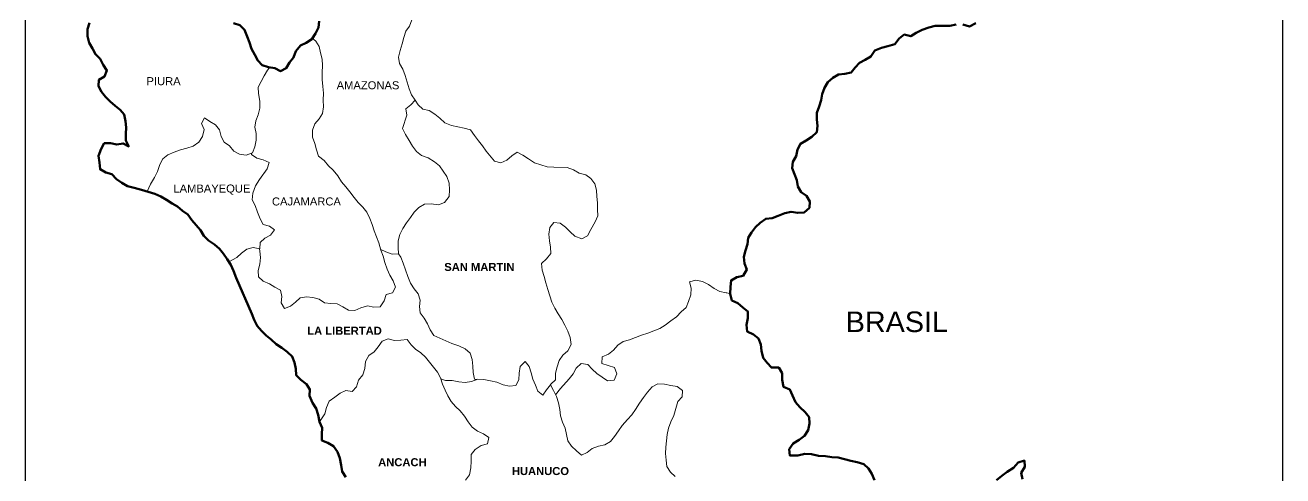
# Model space of a CAD drawing. Header units: millimetres. Extents: x 759886 to 760567, y 8424917 to 8425825.
# Drawn here: x 760424.33 to 760445.02, y 8425642.96 to 8425650.37 of the extents above; entities that cross this region are included whole.
import ezdxf

# ---------------------------------------------------------------- set-up
doc = ezdxf.new("R2010")
doc.units = ezdxf.units.MM
for name, color, linetype, lineweight in [('COORDENADAS', 251, 'Continuous', 13), ('Marco', 124, 'Continuous', 20), ('Red vías Vecinales', 106, 'Continuous', 40)]:
    doc.layers.add(name, color=color, linetype=linetype, lineweight=lineweight)
doc.layers.add('Texto vias Nacionales', color=160, linetype='Continuous')
doc.styles.get("Standard").update_dxf_attribs({"font": 'simplex.shx'})

msp = doc.modelspace()

# ---------------------------------------------------------------- linework, layer by layer
at = {"layer": 'COORDENADAS', "color": 7}
for p, q in [((760428.34269, 8425649.6592), (760428.359, 8425649.67757)), ((760430.79628, 8425649.05906), (760430.74748, 8425649.13597)), ((760435.86189, 8425645.96983), (760435.93295, 8425645.95651))]:
    msp.add_line(p, q, dxfattribs=at)
at = {"layer": 'COORDENADAS', "color": 7, "lineweight": 50}
for points in [[(760425.39199, 8425650.41004), (760425.35854, 8425650.30626), (760425.35786, 8425650.19134), (760425.38457, 8425650.08173), (760425.43874, 8425649.98838), (760425.48744, 8425649.89506), (760425.56359, 8425649.81799), (760425.61773, 8425649.71916), (760425.67737, 8425649.62578), (760425.63848, 8425649.5275), (760425.54513, 8425649.47333), (760425.53904, 8425649.36939), (760425.58774, 8425649.27607), (760425.65292, 8425649.19359), (760425.72907, 8425649.11653), (760425.81074, 8425649.0449), (760425.89243, 8425648.97874), (760425.96312, 8425648.90171), (760425.98435, 8425648.79213), (760425.99468, 8425648.68809), (760425.98859, 8425648.58415), (760425.98794, 8425648.4747), (760426.03661, 8425648.37591), (760425.94387, 8425648.42571), (760425.8398, 8425648.40991), (760425.73595, 8425648.43242), (760425.63195, 8425648.42757), (760425.58214, 8425648.33483), (760425.53768, 8425648.22017), (760425.55345, 8425648.11063), (760425.56374, 8425648.00112), (760425.65645, 8425647.94584), (760425.76026, 8425647.91786), (760425.83642, 8425647.84079), (760425.92362, 8425647.78008), (760426.01632, 8425647.7248), (760426.12561, 8425647.69679), (760426.2458, 8425647.66324), (760426.4643, 8425647.59627), (760426.56255, 8425647.55191), (760426.65525, 8425647.49663), (760426.74792, 8425647.43588), (760426.84066, 8425647.38608), (760426.92235, 8425647.31993), (760427.00955, 8425647.25921), (760427.07467, 8425647.16579), (760427.21597, 8425647.00078), (760427.27014, 8425646.90742), (760427.3463, 8425646.83035), (760427.44441, 8425646.7641), (760427.53155, 8425646.69244), (760427.59673, 8425646.60997), (760427.6564, 8425646.52205), (760427.71605, 8425646.42866), (760427.75924, 8425646.3299), (760427.80233, 8425646.21472), (760428.06149, 8425645.62215), (760428.09922, 8425645.52342), (760428.14788, 8425645.42463), (760428.21853, 8425645.34212), (760428.29469, 8425645.26505), (760428.37639, 8425645.1989), (760428.46352, 8425645.12724), (760428.55619, 8425645.06649), (760428.64336, 8425645.0003), (760428.72499, 8425644.9232), (760428.76271, 8425644.82447), (760428.78398, 8425644.72037), (760428.78884, 8425644.61636), (760428.86499, 8425644.5393), (760428.9576, 8425644.4676), (760429.01728, 8425644.37969), (760429.01119, 8425644.27575), (760429.05975, 8425644.16053), (760429.1194, 8425644.06715), (760429.15161, 8425643.96298), (760429.17282, 8425643.84793), (760429.21601, 8425643.74917), (760429.20992, 8425643.64523), (760429.21478, 8425643.54122), (760429.31305, 8425643.50233), (760429.40576, 8425643.44705), (760429.47087, 8425643.35363), (760429.50856, 8425643.24943), (760429.52977, 8425643.13438), (760429.54557, 8425643.03031), (760429.60521, 8425642.93692)], [(760427.76154, 8425650.40144), (760427.86531, 8425650.36798), (760427.9415, 8425650.29639), (760427.98463, 8425650.18668), (760428.02235, 8425650.08795), (760428.05457, 8425649.98378), (760428.10871, 8425649.88496), (760428.15741, 8425649.79164), (760428.23356, 8425649.71457), (760428.33734, 8425649.68112), (760428.44122, 8425649.66408), (760428.53396, 8425649.61428), (760428.62728, 8425649.66298), (760428.68255, 8425649.75568), (760428.74871, 8425649.83738), (760428.78216, 8425649.94115), (760428.85933, 8425650.03373), (760428.95265, 8425650.08243), (760429.04603, 8425650.14207), (760429.10678, 8425650.23474), (760429.15662, 8425650.33295), (760429.16818, 8425650.43686)], [(760439.97073, 8425650.40552), (760439.86643, 8425650.35142), (760439.75715, 8425650.37943)], [(760439.6477, 8425650.38008), (760439.5436, 8425650.35881), (760439.30282, 8425650.36024), (760439.19868, 8425650.33349), (760439.08901, 8425650.29584), (760438.99021, 8425650.24717), (760438.9023, 8425650.1875), (760438.79301, 8425650.21551), (760438.71054, 8425650.15033), (760438.63884, 8425650.05772), (760438.52373, 8425650.02557), (760438.41959, 8425649.99883), (760438.30989, 8425649.9557), (760438.24363, 8425649.85759), (760438.15025, 8425649.79794), (760438.05693, 8425649.74924), (760437.98533, 8425649.67305), (760437.91918, 8425649.59136), (760437.81507, 8425649.57009), (760437.71103, 8425649.55976), (760437.61768, 8425649.50559), (760437.53517, 8425649.43494), (760437.47989, 8425649.34223), (760437.44644, 8425649.23846), (760437.42941, 8425649.13458), (760437.39596, 8425649.0308), (760437.35703, 8425648.92705), (760437.35638, 8425648.81761), (760437.36671, 8425648.71357), (760437.35515, 8425648.60966), (760437.27261, 8425648.53353), (760437.17922, 8425648.47389), (760437.08587, 8425648.41972), (760437.03606, 8425648.32698), (760437.01352, 8425648.21767), (760436.96372, 8425648.12493), (760436.95216, 8425648.02102), (760437.0276, 8425647.82356), (760437.0434, 8425647.71949), (760437.09757, 8425647.62614), (760437.18477, 8425647.56542), (760437.23894, 8425647.47207), (760437.23285, 8425647.36813), (760437.15031, 8425647.292), (760437.0408, 8425647.28171), (760436.93145, 8425647.29877), (760436.82735, 8425647.2775), (760436.71764, 8425647.23437), (760436.61891, 8425647.19665), (760436.51487, 8425647.18633), (760436.42145, 8425647.12121), (760436.34442, 8425647.05053), (760436.2837, 8425646.96333), (760436.22842, 8425646.87062), (760436.21686, 8425646.76671), (760436.18341, 8425646.66293), (760436.15543, 8425646.55912), (760436.16573, 8425646.44961), (760436.20345, 8425646.35088), (760436.14263, 8425646.24726), (760436.03853, 8425646.22599), (760435.94517, 8425646.17182), (760435.93361, 8425646.06791), (760435.93293, 8425645.953), (760435.95964, 8425645.84339), (760436.05788, 8425645.79902), (760436.13955, 8425645.72739), (760436.22124, 8425645.66124), (760436.22059, 8425645.55179), (760436.19805, 8425645.44248), (760436.20834, 8425645.33297), (760436.31203, 8425645.2831), (760436.39372, 8425645.21694), (760436.43691, 8425645.11818), (760436.44724, 8425645.01414), (760436.47392, 8425644.89906), (760436.5391, 8425644.81658), (760436.60979, 8425644.73955), (760436.73018, 8425644.73883), (760436.78435, 8425644.64548), (760436.7837, 8425644.53603), (760436.81038, 8425644.42095), (760436.91409, 8425644.37656), (760436.95728, 8425644.27779), (760437.00588, 8425644.16806), (760437.07657, 8425644.09102), (760437.16364, 8425644.00842), (760437.22882, 8425643.92594), (760437.23367, 8425643.82193), (760437.21113, 8425643.71262), (760437.15582, 8425643.61444), (760437.06788, 8425643.54929), (760436.96902, 8425643.48968), (760436.9028, 8425643.39704), (760436.91312, 8425643.293), (760437.04446, 8425643.29222), (760437.15954, 8425643.3189), (760437.26899, 8425643.31825), (760437.38374, 8425643.29021), (760437.49863, 8425643.28405), (760437.60251, 8425643.26702), (760437.70645, 8425643.26093), (760437.91407, 8425643.20497), (760438.01792, 8425643.18246), (760438.12717, 8425643.14898), (760438.20336, 8425643.07738), (760438.26303, 8425642.98947), (760438.30623, 8425642.89071)], [(760440.30916, 8425642.88975), (760440.39714, 8425642.96037), (760440.48509, 8425643.02552), (760440.58945, 8425643.09057), (760440.66658, 8425643.17767), (760440.77075, 8425643.20989), (760440.77561, 8425643.10588), (760440.7203, 8425643.00771), (760440.74157, 8425642.9036)]]:
    msp.add_lwpolyline(points, dxfattribs=at)
at = {"layer": 'COORDENADAS', "color": 7}
for points in [[(760430.69515, 8425650.46062), (760430.65623, 8425650.35688), (760430.59551, 8425650.26968), (760430.56206, 8425650.1659), (760430.53408, 8425650.06209), (760430.5006, 8425649.95284), (760430.47259, 8425649.84355), (760430.48839, 8425649.73948), (760430.54256, 8425649.64613), (760430.58572, 8425649.54189), (760430.65008, 8425649.32261), (760430.68781, 8425649.22388), (760430.74748, 8425649.13597), (760430.67589, 8425649.05978), (760430.59341, 8425648.9946), (760430.60921, 8425648.89052), (760430.54224, 8425648.67202), (760430.59091, 8425648.57323), (760430.65052, 8425648.47437), (760430.70469, 8425648.38101), (760430.76984, 8425648.29307), (760430.85153, 8425648.22691), (760430.96075, 8425648.18795), (760431.06433, 8425648.12167), (760431.14603, 8425648.05551), (760431.21118, 8425647.96757), (760431.27085, 8425647.87965), (760431.30851, 8425647.76998), (760431.31333, 8425647.6605), (760431.30721, 8425647.55109), (760431.23001, 8425647.45304), (760431.13128, 8425647.41532), (760431.01099, 8425647.43245), (760430.90151, 8425647.42763), (760430.80815, 8425647.37346), (760430.73109, 8425647.2973), (760430.67037, 8425647.2101), (760430.60415, 8425647.11746), (760430.5434, 8425647.02479), (760430.49357, 8425646.92658), (760430.47106, 8425646.82274), (760430.47041, 8425646.71329), (760430.47526, 8425646.60928), (760430.37126, 8425646.60443), (760430.26751, 8425646.64335), (760430.18227, 8425646.68184)], [(760429.05611, 8425650.15744), (760429.11151, 8425650.10885), (760429.17118, 8425650.02093), (760429.19245, 8425649.91683), (760429.2192, 8425649.81269), (760429.22405, 8425649.70868), (760429.2179, 8425649.5938), (760429.21722, 8425649.47888), (760429.22748, 8425649.3639), (760429.23777, 8425649.25438), (760429.23709, 8425649.13947), (760429.24191, 8425649.02999), (760429.22484, 8425648.92064), (760429.16957, 8425648.82793), (760429.09794, 8425648.74627), (760429.05902, 8425648.64253), (760429.05833, 8425648.52761), (760429.09602, 8425648.42341), (760429.12277, 8425648.31927), (760429.15498, 8425648.2151), (760429.25306, 8425648.14337), (760429.32368, 8425648.05539), (760429.39987, 8425647.9838), (760429.47593, 8425647.89031), (760429.53557, 8425647.79693), (760429.60623, 8425647.71442), (760429.67141, 8425647.63195), (760429.74199, 8425647.53849), (760429.81265, 8425647.45599), (760429.8888, 8425647.37892), (760429.95398, 8425647.29644), (760430.00262, 8425647.19218), (760430.04034, 8425647.09345), (760430.07255, 8425646.98928), (760430.148, 8425646.79182), (760430.18559, 8425646.6712), (760430.22331, 8425646.57247), (760430.25005, 8425646.46834), (760430.28771, 8425646.35866), (760430.3309, 8425646.2599), (760430.38507, 8425646.16655), (760430.42276, 8425646.06234), (760430.37296, 8425645.96961), (760430.26882, 8425645.94286), (760430.23537, 8425645.83908), (760430.17459, 8425645.74094), (760430.07055, 8425645.73061), (760429.96123, 8425645.75315), (760429.85159, 8425645.72097), (760429.75283, 8425645.67778), (760429.64889, 8425645.68387), (760429.55618, 8425645.73914), (760429.46345, 8425645.78894), (760429.35951, 8425645.79503), (760429.2556, 8425645.8066), (760429.1684, 8425645.86731), (760429.06455, 8425645.88982), (760428.96065, 8425645.90138), (760428.85657, 8425645.88558), (760428.77954, 8425645.8149), (760428.69706, 8425645.74972), (760428.59833, 8425645.712), (760428.54416, 8425645.80535), (760428.55573, 8425645.90926), (760428.53445, 8425646.01336), (760428.44172, 8425646.06317), (760428.34901, 8425646.11844), (760428.2453, 8425646.16284), (760428.16911, 8425646.23443), (760428.16425, 8425646.33844), (760428.19223, 8425646.44225), (760428.20383, 8425646.55163), (760428.1935, 8425646.65567), (760428.18826, 8425646.69401)], [(760426.33642, 8425647.63547), (760426.39411, 8425647.75539), (760426.46042, 8425647.86445), (760426.51026, 8425647.96266), (760426.54925, 8425648.07735), (760426.59905, 8425648.17009), (760426.68156, 8425648.24074), (760426.78579, 8425648.2839), (760426.89, 8425648.32159), (760426.99413, 8425648.34833), (760427.0983, 8425648.38055), (760427.19172, 8425648.44566), (760427.247, 8425648.53837), (760427.27504, 8425648.65312), (760427.23185, 8425648.75188), (760427.28165, 8425648.84462), (760427.36885, 8425648.78391), (760427.46159, 8425648.7341), (760427.52677, 8425648.65163), (760427.55895, 8425648.54199), (760427.60765, 8425648.44866), (760427.69485, 8425648.38795), (760427.76547, 8425648.29997), (760427.85821, 8425648.25017), (760427.96755, 8425648.2331), (760428.07176, 8425648.27079), (760428.11065, 8425648.36906), (760428.13319, 8425648.47838), (760428.13384, 8425648.58782), (760428.11257, 8425648.69193), (760428.12413, 8425648.79584), (760428.16302, 8425648.89411), (760428.19103, 8425649.00339), (760428.19171, 8425649.11831), (760428.17057, 8425649.24431), (760428.16575, 8425649.35379), (760428.26536, 8425649.53926), (760428.32063, 8425649.63196), (760428.34269, 8425649.6592)], [(760430.79628, 8425649.05906), (760430.87247, 8425648.98747), (760430.97631, 8425648.96496), (760431.06902, 8425648.90968), (760431.15618, 8425648.84349), (760431.23781, 8425648.76639), (760431.347, 8425648.72197), (760431.55469, 8425648.67695), (760431.6585, 8425648.64897), (760431.72361, 8425648.55555), (760431.78876, 8425648.46761), (760431.85394, 8425648.38513), (760431.91362, 8425648.29722), (760432.05492, 8425648.1322), (760432.15873, 8425648.10422), (760432.25753, 8425648.15289), (760432.34003, 8425648.22354), (760432.42795, 8425648.28322), (760432.52069, 8425648.23341), (760432.61336, 8425648.17266), (760432.71147, 8425648.10641), (760432.91903, 8425648.03951), (760433.02844, 8425648.03339), (760433.24733, 8425648.03209), (760433.35108, 8425647.99316), (760433.44378, 8425647.93789), (760433.55307, 8425647.90987), (760433.64027, 8425647.84916), (760433.70542, 8425647.76121), (760433.73216, 8425647.65707), (760433.73701, 8425647.55307), (760433.74734, 8425647.44903), (760433.74669, 8425647.33958), (760433.75155, 8425647.23558), (760433.70718, 8425647.13733), (760433.63529, 8425647.01189), (760433.58543, 8425646.90821), (760433.4921, 8425646.85951), (760433.37741, 8425646.8985), (760433.29575, 8425646.97013), (760433.21959, 8425647.0472), (760433.13243, 8425647.11339), (760433.02852, 8425647.12495), (760432.96236, 8425647.04325), (760432.94529, 8425646.93391), (760432.95559, 8425646.82439), (760432.97686, 8425646.72029), (760432.98171, 8425646.61628), (760432.91005, 8425646.52915), (760432.82751, 8425646.45302), (760432.83781, 8425646.34351), (760432.87003, 8425646.23934), (760432.89677, 8425646.13521), (760432.92895, 8425646.02557), (760432.96117, 8425645.9214), (760432.99886, 8425645.81719), (760433.04752, 8425645.7184), (760433.10169, 8425645.62505), (760433.16134, 8425645.53166), (760433.21003, 8425645.43834), (760433.2587, 8425645.33954), (760433.29639, 8425645.23534), (760433.31212, 8425645.12033), (760433.26225, 8425645.01664), (760433.17975, 8425644.94599), (760433.119, 8425644.85332), (760433.08555, 8425644.74954), (760433.05757, 8425644.64573), (760433.05692, 8425644.53628), (760432.97988, 8425644.4656), (760432.96586, 8425644.44421)], [(760427.68474, 8425646.47769), (760427.81526, 8425646.54847), (760427.8923, 8425646.61915), (760427.98024, 8425646.6843), (760428.08441, 8425646.71652), (760428.19373, 8425646.69398), (760428.19982, 8425646.79792), (760428.27685, 8425646.86861), (760428.37018, 8425646.9173), (760428.43636, 8425647.00447), (760428.34917, 8425647.06519), (760428.24535, 8425647.09317), (760428.19666, 8425647.18649), (760428.15353, 8425647.29619), (760428.11587, 8425647.40587), (760428.06717, 8425647.49919), (760428.07877, 8425647.60857), (760428.12326, 8425647.7287), (760428.18955, 8425647.83229), (760428.31098, 8425648.00669), (760428.34443, 8425648.11046), (760428.24619, 8425648.15483), (760428.14238, 8425648.18281), (760428.05518, 8425648.24352), (760428.05531, 8425648.26541)], [(760430.51324, 8425646.55433), (760430.47526, 8425646.60928), (760430.37126, 8425646.60443)], [(760431.75998, 8425644.54341), (760431.72171, 8425644.54969), (760431.70047, 8425644.65926), (760431.69561, 8425644.76327), (760431.68532, 8425644.87278), (760431.6531, 8425644.97695), (760431.57144, 8425645.04858), (760431.46776, 8425645.09845), (760431.35307, 8425645.13744), (760431.25482, 8425645.1818), (760431.15655, 8425645.22069), (760431.05284, 8425645.26509), (760430.99319, 8425645.35847), (760430.95, 8425645.45724), (760430.89583, 8425645.55059), (760430.83068, 8425645.63854), (760430.82036, 8425645.74258), (760430.83192, 8425645.84649), (760430.7997, 8425645.95065), (760430.72905, 8425646.03316), (760430.66941, 8425646.12655), (760430.62628, 8425646.23626), (760430.55097, 8425646.4556), (760430.51324, 8425646.55433)], [(760433.05674, 8425644.29297), (760433.13816, 8425644.39351), (760433.28141, 8425644.55684), (760433.34757, 8425644.63853), (760433.39737, 8425644.73127), (760433.47991, 8425644.8074), (760433.58926, 8425644.79033), (760433.65995, 8425644.71329), (760433.73614, 8425644.6417), (760433.91053, 8425644.52027), (760434.02005, 8425644.53056), (760434.06444, 8425644.63428), (760434.02675, 8425644.73848), (760433.8192, 8425644.80538), (760433.82532, 8425644.91479), (760433.92955, 8425644.95795), (760434.01206, 8425645.02861), (760434.08369, 8425645.11027), (760434.1716, 8425645.16994), (760434.27574, 8425645.19669), (760434.4732, 8425645.27213), (760434.57737, 8425645.30435), (760434.77483, 8425645.37979), (760434.86274, 8425645.43946), (760434.95619, 8425645.51005), (760435.04961, 8425645.57517), (760435.12671, 8425645.6568), (760435.20375, 8425645.72748), (760435.24264, 8425645.82576), (760435.28159, 8425645.93497), (760435.28772, 8425646.04439), (760435.26097, 8425646.14852), (760435.36511, 8425646.17527), (760435.47443, 8425646.15273), (760435.57267, 8425646.10837), (760435.66531, 8425646.04215), (760435.75804, 8425645.99234), (760435.86189, 8425645.96983), (760435.86739, 8425645.97527)], [(760429.17282, 8425643.84793), (760429.26116, 8425643.97875), (760429.28914, 8425644.08256), (760429.33353, 8425644.18627), (760429.42695, 8425644.25139), (760429.5149, 8425644.31653), (760429.60822, 8425644.36523), (760429.7121, 8425644.3482), (760429.78369, 8425644.42439), (760429.81718, 8425644.53364), (760429.88884, 8425644.62077), (760429.92229, 8425644.72455), (760429.92844, 8425644.83944), (760429.98375, 8425644.93761), (760430.07167, 8425644.99729), (760430.13782, 8425645.07898), (760430.20404, 8425645.17162), (760430.3028, 8425645.21482), (760430.40662, 8425645.18684), (760430.51062, 8425645.19169), (760430.61466, 8425645.20202), (760430.67981, 8425645.11407), (760430.756, 8425645.04248), (760430.8432, 8425644.98176), (760430.91939, 8425644.91017), (760431.11493, 8425644.66274), (760431.16363, 8425644.56942), (760431.19584, 8425644.46525), (760431.23904, 8425644.36649), (760431.28773, 8425644.27317), (760431.34191, 8425644.17981), (760431.41256, 8425644.09731), (760431.48875, 8425644.02571), (760431.5594, 8425643.9432), (760431.61904, 8425643.84982), (760431.68419, 8425643.76187), (760431.77136, 8425643.69568), (760431.8696, 8425643.65132), (760431.96227, 8425643.59057), (760431.93976, 8425643.48672), (760431.83563, 8425643.45998), (760431.73674, 8425643.3949), (760431.67055, 8425643.30773), (760431.6699, 8425643.19828), (760431.66377, 8425643.08887), (760431.6412, 8425642.97408), (760431.57501, 8425642.88692)], [(760431.16781, 8425644.55588), (760431.24545, 8425644.52515), (760431.3549, 8425644.5245), (760431.46425, 8425644.50744), (760431.56816, 8425644.49587), (760431.67223, 8425644.51167), (760431.77643, 8425644.54936), (760431.88037, 8425644.54327), (760431.98969, 8425644.52073), (760432.09353, 8425644.49823), (760432.19724, 8425644.45383), (760432.30109, 8425644.43132), (760432.40516, 8425644.44712), (760432.45496, 8425644.53986), (760432.46109, 8425644.64927), (760432.47815, 8425644.75862), (760432.55525, 8425644.84025), (760432.62591, 8425644.75774), (760432.65812, 8425644.65357), (760432.68487, 8425644.54944), (760432.72806, 8425644.45068), (760432.76578, 8425644.35195), (760432.84747, 8425644.28579), (760432.90819, 8425644.37299), (760432.97435, 8425644.45469), (760433.02304, 8425644.36136), (760433.07171, 8425644.26257), (760433.10393, 8425644.1584), (760433.13064, 8425644.04879), (760433.14096, 8425643.94475), (760433.17318, 8425643.84058), (760433.21637, 8425643.74182), (760433.25892, 8425643.53361), (760433.31859, 8425643.4457), (760433.40022, 8425643.3686), (760433.48188, 8425643.29697), (760433.57521, 8425643.34567), (760433.65768, 8425643.41085), (760433.76188, 8425643.44854), (760433.86599, 8425643.46981), (760433.95934, 8425643.52398), (760434.0255, 8425643.60567), (760434.09172, 8425643.69831), (760434.15243, 8425643.78551), (760434.24058, 8425643.88349), (760434.3122, 8425643.96516), (760434.37292, 8425644.05236), (760434.4392, 8425644.15594), (760434.50542, 8425644.24858), (760434.57161, 8425644.33575), (760434.64875, 8425644.42285), (760434.74207, 8425644.47155), (760434.85148, 8425644.46542), (760434.95532, 8425644.44292), (760435.0592, 8425644.42588), (760435.1464, 8425644.36517), (760435.14028, 8425644.25575), (760435.06868, 8425644.17956), (760435.00165, 8425643.95012), (760434.95178, 8425643.84643), (760434.91833, 8425643.74266), (760434.89582, 8425643.63881), (760434.8727, 8425643.43099), (760434.86661, 8425643.32705), (760434.8769, 8425643.21754), (760434.88723, 8425643.1135), (760434.94687, 8425643.02011), (760435.02306, 8425642.94852)], [(760432.84887, 8425644.2878), (760432.84358, 8425644.28894)]]:
    msp.add_lwpolyline(points, dxfattribs=at)
at = {"layer": 'Red vías Vecinales', "color": 7, "lineweight": 30}
msp.add_lwpolyline([(760424.33169, 8425628.63621), (760445.02269, 8425628.63621), (760445.02269, 8425658.73221), (760424.33169, 8425658.73221)], close=True, dxfattribs=at)

# ---------------------------------------------------------------- texts
at = {"layer": 'Marco', "color": 7, "linetype": 'Continuous', "char_height": 0.13167, "attachment_point": 1}
for s, insert, width in [('{\\fArial|b0|i0|c0|p34;PIURA}', (760426.32766, 8425649.51557), 0.9082211), ('{\\fArial|b0|i0|c0|p34;AMAZONAS}', (760429.45611, 8425649.44803), 4.3388595), ('{\\fArial|b0|i0|c0|p34;LAMBAYEQUE}', (760426.77032, 8425647.75008), 4.3388595), ('{\\fArial|b0|i0|c0|p34;CAJAMARCA}', (760428.39178, 8425647.53724), 4.3388595), ('{\\fArial|b1|i0|c0|p34;SAN MARTIN}', (760431.22685, 8425646.45972), 4.3388595), ('{\\fArial|b1|i0|c0|p34;ANCACH}', (760430.13922, 8425643.24929), 4.3388595), ('{\\fArial|b1|i0|c0|p34;HUANUCO}', (760432.33919, 8425643.10345), 4.3388595)]:
    msp.add_mtext(s, dxfattribs=dict(at, insert=insert, width=width))
at = {"layer": 'Marco', "color": 7, "linetype": 'Continuous', "lineweight": 53, "insert": (760428.97289, 8425645.41164), "char_height": 0.13167, "width": 4.3388595, "attachment_point": 1}
msp.add_mtext('{\\fArial|b1|i0|c0|p34;LA LIBERTAD}', dxfattribs=at)
at = {"layer": 'Texto vias Nacionales', "color": 7, "linetype": 'Continuous', "insert": (760437.83134, 8425645.66179), "char_height": 0.33858, "width": 4.3388595, "attachment_point": 1}
msp.add_mtext('{\\fArial|b0|i0|c0|p34;BRASIL}', dxfattribs=at)

doc.saveas('drawing.dxf')
